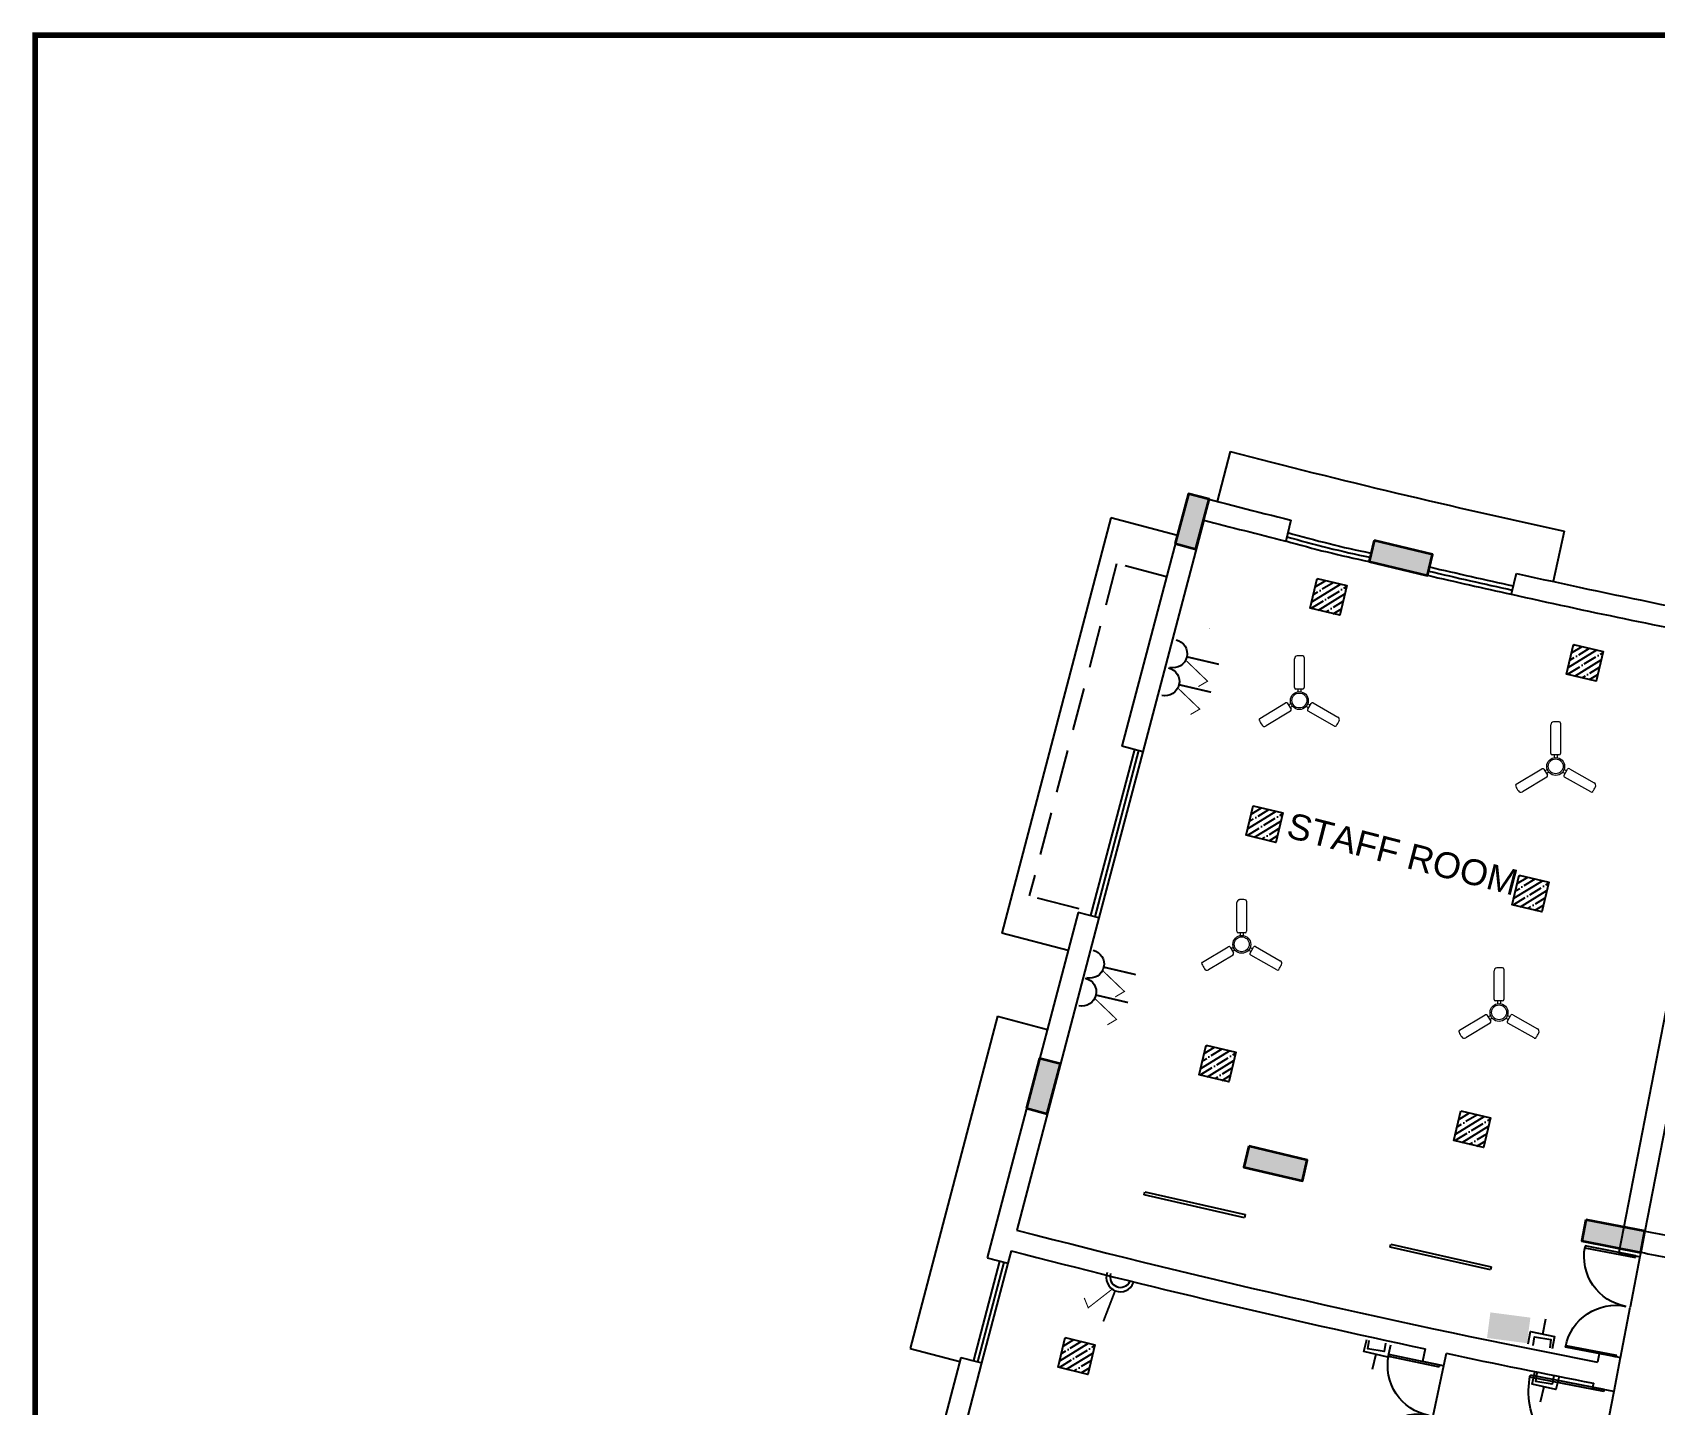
# Model space of a CAD drawing. Header units: inches. Extents: x -221585 to 401252, y -284294 to 332380.
# Drawn here: x 141177 to 143066, y 54519 to 56117 of the extents above; entities that cross this region are included whole.
import ezdxf

# ---------------------------------------------------------------- set-up
doc = ezdxf.new("R2010")
doc.units = ezdxf.units.IN
doc.header["$MEASUREMENT"] = 0
doc.linetypes.add('HIDDEN', pattern=[0.375, 0.25, -0.125])
doc.linetypes.add('HIDDEN2', pattern=[0.1875, 0.125, -0.0625])
for name, color, linetype in [('A_dimension_100', 233, 'Continuous'), ('E-LIGHT', 7, 'Continuous'), ('Power', 7, 'Continuous'), ('UPS', 7, 'Continuous')]:
    doc.layers.add(name, color=color, linetype=linetype)
for name, color, linetype, lineweight in [('ceilingfan', 1, 'Continuous', 15), ('column fa 25', 3, 'Continuous', 35), ('text', 72, 'HIDDEN2', 5)]:
    doc.layers.add(name, color=color, linetype=linetype, lineweight=lineweight)
doc.styles.add('DIM', font='arial.ttf')

# ---------------------------------------------------------------- blocks, each defined once
blk = doc.blocks.new('RYTRTRTRTRT')
at = {"color": 1}
for p, q in [((42.518, 61.153), (42.518, 61.753)), ((42.518, 61.753), (42.538, 61.753)), ((42.538, 61.753), (42.538, 61.153)), ((43.718, 61.753), (43.698, 61.753)), ((43.698, 61.753), (43.698, 61.153)), ((43.718, 61.153), (43.718, 61.753)), ((42.518, 61.153), (42.538, 61.153)), ((42.518, 61.103), (43.118, 61.103)), ((43.718, 61.103), (43.118, 61.103)), ((43.718, 61.153), (43.698, 61.153))]:
    blk.add_line(p, q, dxfattribs=at)
for centre, start, end in [((42.528, 61.163), 359.0371, 90), ((43.708, 61.163), 90, 180.9629)]:
    blk.add_arc(centre, 0.59, start, end, dxfattribs=at)
blk = doc.blocks.new('TRTH')
at = {"color": 1, "ltscale": 8}
for p, q in [((-589.839, -68.759), (-589.839, -67.98)), ((-589.819, -68.759), (-589.819, -67.979)), ((-589.839, -68.759), (-589.819, -68.759)), ((-589.839, -68.859), (-589.039, -68.859))]:
    blk.add_line(p, q, dxfattribs=at)
blk.add_arc((-589.819, -68.759), 0.78, 0, 91.4693, dxfattribs=at)
blk = doc.blocks.new('dd')
at = {"layer": 'column fa 25', "ltscale": 10}
h = blk.add_hatch(color=3, dxfattribs=at)
h.set_gradient(color1=(141, 141, 141), color2=(145, 145, 145), one_color=1, tint=0.57, name='CYLINDER')
h.paths.add_polyline_path([(177327.8, 119886), (177352.8, 119886), (177352.8, 119956), (177327.8, 119956)])
at = {"layer": 'column fa 25', "color": 1, "ltscale": 10}
blk.add_lwpolyline([(177327.8, 119886), (177352.8, 119886), (177352.8, 119956), (177327.8, 119956)], close=True, dxfattribs=at)
blk = doc.blocks.new('ddfe')
at = {"layer": 'column fa 25', "ltscale": 10}
h = blk.add_hatch(color=3, dxfattribs=at)
h.set_gradient(color1=(141, 141, 141), color2=(145, 145, 145), one_color=1, tint=0.57, name='CYLINDER')
h.paths.add_polyline_path([(177039, 119902.4), (177064, 119902.4), (177064, 119962.4), (177039, 119962.4)])
at = {"layer": 'column fa 25', "color": 2, "ltscale": 10}
blk.add_lwpolyline([(177039, 119902.4), (177064, 119902.4), (177064, 119962.4), (177039, 119962.4)], close=True, dxfattribs=at)
blk = doc.blocks.new('Fan')
at = {"color": 6}
for p, q in [((-5.8, 15.7), (-5.8, 48.4)), ((5.2, 50.1), (5.2, 15.7)), ((3.5, 14), (-4.1, 14)), ((-1.9, 14), (-1.9, 10.8)), ((1.5, 14), (1.5, 10.8)), ((-45.2, -19.5), (-15.9, -1.9)), ((-10.2, -11.4), (-38.2, -28.2)), ((-13.6, -2.5), (-9.7, -9)), ((-12.6, -4.2), (-9.9, -2.6)), ((-10.8, -7.1), (-8.1, -5.5)), ((10.3, -7.3), (7.6, -5.8)), ((12, -4.4), (9.3, -2.8)), ((9.4, -9.1), (13.2, -2.4)), ((39.7, -28.3), (10, -11.4)), ((15.5, -1.8), (43.8, -18))]:
    blk.add_line(p, q, dxfattribs=at)
for centre, radius in [((-0.2, 0.8), 10.2), ((-0.2, 0.9), 8.5)]:
    blk.add_circle(centre, radius, dxfattribs=at)
for centre, radius, start, end in [((-2.4, 48.4), 3.4, 92.735, 180), ((-0.2, 0.9), 51, 85.7207, 92.735), ((3.5, 50.1), 1.7, 0, 85.7207), ((-4.1, 15.7), 1.7, 180, 270), ((3.5, 15.7), 1.7, 270, 0), ((-15, -3.4), 1.7, 30.9808, 120.9808), ((-11.1, -9.9), 1.7, 300.9808, 30.9808), ((10.8, -9.9), 1.7, 150.2708, 240.2708), ((14.6, -3.3), 1.7, 60.2708, 150.2708), ((42.1, -20.9), 3.4, 332.7215, 60.2708), ((-44.4, -21), 1.7, 120.9808, 206.3239), ((-0.2, 0.9), 51, 206.3239, 213.3255), ((-40, -25.3), 3.4, 213.3255, 300.9808), ((40.6, -26.9), 1.7, 240.2708, 325.7165), ((-0.2, 0.9), 51, 325.7165, 332.7215)]:
    blk.add_arc(centre, radius, start, end, dxfattribs=at)
blk = doc.blocks.new('ups 6A')
at = {"layer": 'E-LIGHT', "color": 4}
for points, const_width in [([(5905667, -1658491), (5905670, -1658287)], 11.7), ([(5905692, -1658286), (5905785, -1658448), (5905831, -1658401)], 6.64)]:
    blk.add_lwpolyline(points, dxfattribs=dict(at, const_width=const_width))
blk.add_arc((5905672, -1658200), 87.4, 179.0102, 359.0102, dxfattribs=at)
blk = doc.blocks.new('16A')
at = {"layer": 'E-LIGHT', "color": 1}
for points, const_width in [([(5916857, -1642748), (5916861, -1642952)], 11.7), ([(5916882, -1642953), (5916975, -1642791), (5917021, -1642838)], 6.64)]:
    blk.add_lwpolyline(points, dxfattribs=dict(at, const_width=const_width))
for centre, radius, start, end in [((5916862, -1643039), 87.4, 0.9898, 180.9898), ((5916863, -1643043), 64.6, 4.2725, 175.7579)]:
    blk.add_arc(centre, radius, start, end, dxfattribs=at)

msp = doc.modelspace()

# ---------------------------------------------------------------- hatches: boundary and pattern name
at = {"ltscale": 10}
h = msp.add_hatch(dxfattribs=at)
h.set_pattern_fill('ANSI35', color=1, scale=50, angle=-13.423)
h.set_pattern_definition([(31.5770164, (-50519.884, -85605.503), (-6.5455525, 10.6492132), []), (31.5770164, (-50511.287, -85607.555), (-6.5455525, 10.6492132), [15.625, -3.125, 0, -3.125])])
h.paths.add_polyline_path([(142699.2, 55437.8), (142707.4, 55472.3), (142672.9, 55480.5), (142664.7, 55446)])
h = msp.add_hatch(dxfattribs=at)
h.set_pattern_fill('ANSI35', color=1, scale=50, angle=-13.423)
h.set_pattern_definition([(31.5770164, (-50221.34, -85682.169), (-6.5455525, 10.6492132), []), (31.5770164, (-50212.743, -85684.221), (-6.5455525, 10.6492132), [15.625, -3.125, 0, -3.125])])
h.paths.add_polyline_path([(142997.7, 55361.1), (143006, 55395.6), (142971.4, 55403.9), (142963.2, 55369.3)])
h = msp.add_hatch(dxfattribs=at)
h.set_pattern_fill('ANSI35', color=1, scale=50, angle=-13.423)
h.set_pattern_definition([(31.5770164, (-50594.589, -85870.02), (-6.5455525, 10.6492132), []), (31.5770164, (-50585.991, -85872.072), (-6.5455525, 10.6492132), [15.625, -3.125, 0, -3.125])])
h.paths.add_polyline_path([(142624.5, 55173.3), (142632.7, 55207.8), (142598.2, 55216), (142590, 55181.5)])
h = msp.add_hatch(dxfattribs=at)
h.set_pattern_fill('ANSI35', color=1, scale=50, angle=-13.423)
h.set_pattern_definition([(31.5770164, (-50284.697, -85950.936), (-6.5455525, 10.6492132), []), (31.5770164, (-50276.099, -85952.988), (-6.5455525, 10.6492132), [15.625, -3.125, 0, -3.125])])
h.paths.add_polyline_path([(142934.4, 55092.3), (142942.6, 55126.9), (142908.1, 55135.1), (142899.9, 55100.6)])
h = msp.add_hatch(dxfattribs=at)
h.set_pattern_fill('ANSI35', color=1, scale=50, angle=-13.423)
h.set_pattern_definition([(31.5770164, (-50649.19, -86148.94), (-6.5455525, 10.6492132), []), (31.5770164, (-50640.593, -86150.992), (-6.5455525, 10.6492132), [15.625, -3.125, 0, -3.125])])
h.paths.add_polyline_path([(142569.9, 54894.3), (142578.1, 54928.9), (142543.6, 54937.1), (142535.4, 54902.6)])
h = msp.add_hatch(dxfattribs=at)
h.set_pattern_fill('ANSI35', color=1, scale=50, angle=-13.423)
h.set_pattern_definition([(31.5770164, (-50352.556, -86225.5), (-6.5455525, 10.6492132), []), (31.5770164, (-50343.958, -86227.551), (-6.5455525, 10.6492132), [15.625, -3.125, 0, -3.125])])
h.paths.add_polyline_path([(142866.5, 54817.8), (142874.8, 54852.3), (142840.2, 54860.5), (142832, 54826)])
h = msp.add_hatch(dxfattribs=at)
h.set_pattern_fill('ANSI35', color=1, scale=50, angle=-13.423)
h.set_pattern_definition([(31.5770164, (-50813.339, -86489.537), (-6.5455525, 10.6492132), []), (31.5770164, (-50804.742, -86491.589), (-6.5455525, 10.6492132), [15.625, -3.125, 0, -3.125])])
h.paths.add_polyline_path([(142405.7, 54553.7), (142414, 54588.3), (142379.5, 54596.5), (142371.2, 54562)])

# ---------------------------------------------------------------- linework, layer by layer
at = {"color": 20, "ltscale": 10}
for p, q in [((142571.4, 55628.5, -0.4), (142556.3, 55570.4)), ((142432.7, 55551.2, 0.4), (142305.4, 55067.7, 0.4)), ((142510.1, 55530.8), (142432.7, 55551.2, 0.4)), ((142960.5, 55535.7, -0.4), (142947.8, 55477)), ((142382.8, 55047.3), (142305.4, 55067.7, 0.4)), ((142300.5, 54970.7, 0.4), (142198.7, 54583.9, 0.4)), ((142300.5, 54970.7, 0.4), (142358.6, 54955.5, 0.4)), ((142198.7, 54583.9, 0.4), (142256.7, 54568.7, 0.4))]:
    msp.add_line(p, q, dxfattribs=at)
at = {"color": 4, "ltscale": 8}
for p, q in [((142522.8, 55579.2, 0.4), (142445.4, 55285.2, 0.4)), ((142540.7, 55548.6), (142469.6, 55278.8, 0.4)), ((142394.5, 55091.8, 0.4), (142288.5, 54689.5, 0.4)), ((142418.7, 55085.4, 0.4), (142322.9, 54721.8, 0.4)), ((142316.5, 54697.7, 0.4), (142312.7, 54683.2, 0.4)), ((142258, 54573.5, 0.4), (142196.8, 54341.4, 0.4)), ((142282.1, 54567.1, 0.4), (142221, 54335, 0.4))]:
    msp.add_line(p, q, dxfattribs=at)
at = {"color": 4, "ltscale": 10}
for p, q in [((142642.1, 55548.5), (142636.2, 55524.2)), ((142739.2, 55524.7), (142733.3, 55500.4)), ((142807.2, 55508.6, 0), (142801.2, 55484.3, 0)), ((142904.7, 55486.5, 0), (142898.8, 55462.2, 0)), ((143162.1, 55407.4), (143024.1, 54695.6)), ((143186.7, 55402.6), (143054.4, 54720.3)), ((142469.6, 55278.8, 0.4), (142445.4, 55285.2, 0.4)), ((142418.7, 55085.4, 0.4), (142394.5, 55091.8, 0.4)), ((143049.6, 54695.8, 0), (143048.6, 54690.9)), ((142798.5, 54583.4), (142795.4, 54568.7)), ((142823, 54578.2), (142819.9, 54563.6)), ((143001.3, 54577.8), (142999.4, 54568)), ((143025.8, 54573.1), (143018.2, 54533.8)), ((142819.9, 54563.6), (142795.4, 54568.7)), ((142994.6, 54543.5), (142993.6, 54538.6)), ((143018.2, 54533.8), (142993.6, 54538.6))]:
    msp.add_line(p, q, dxfattribs=at)
at = {"color": 20, "linetype": 'HIDDEN', "ltscale": 200}
for p, q in [((142439.3, 55497.7, 0.3), (142337.5, 55110.9, 0.3)), ((142497.4, 55482.5), (142439.3, 55497.7, 0.3)), ((142395.5, 55095.7), (142337.5, 55110.9, 0.3))]:
    msp.add_line(p, q, dxfattribs=at)
at = {"color": 5, "ltscale": 8}
for p, q in [((142459.9, 55281.4, 0.4), (142409, 55088, 0.4)), ((142464.8, 55280.1, 0.4), (142413.8, 55086.7, 0.4)), ((142469.6, 55278.8, 0.4), (142418.7, 55085.4, 0.4)), ((142303, 54685.7, 0.4), (142272.5, 54569.7, 0.4)), ((142307.9, 54684.4, 0.4), (142277.3, 54568.4, 0.4)), ((142312.7, 54683.2, 0.4), (142282.1, 54567.1, 0.4))]:
    msp.add_line(p, q, dxfattribs=at)
at = {"color": 5}
for p, q in [((142471.2, 54762.8, -0.4), (142472, 54766.3, -0.4)), ((142588.1, 54736.2, -0.4), (142471.2, 54762.8, -0.4)), ((142472, 54766.3, -0.4), (142588.9, 54739.8, -0.4)), ((142588.9, 54739.8, -0.4), (142588.1, 54736.2, -0.4)), ((142757.9, 54701.8, -0.4), (142758.7, 54705.4, -0.4)), ((142758.7, 54705.4, -0.4), (142875.6, 54678.8, -0.4)), ((142874.8, 54675.3, -0.4), (142757.9, 54701.8, -0.4)), ((142875.6, 54678.8, -0.4), (142874.8, 54675.3, -0.4))]:
    msp.add_line(p, q, dxfattribs=at)
at = {"color": 6, "const_width": 6.3}
msp.add_lwpolyline([(149795.2, 50312.2), (141179.9, 50312.2), (141179.9, 56113.4), (149795.2, 56113.4)], close=True, dxfattribs=at)
at = {"color": 1, "ltscale": 10}
for points in [[(142672.9, 55480.5), (142707.4, 55472.3), (142699.2, 55437.8), (142664.7, 55446)], [(142971.4, 55403.9), (143006, 55395.6), (142997.7, 55361.1), (142963.2, 55369.3)]]:
    msp.add_lwpolyline(points, close=True, dxfattribs=at)
at = {"color": 1, "ltscale": 10, "elevation": 0}
for points in [[(142598.2, 55216), (142632.7, 55207.8), (142624.5, 55173.3), (142590, 55181.5)], [(142908.1, 55135.1), (142942.6, 55126.9), (142934.4, 55092.3), (142899.9, 55100.6)], [(142543.6, 54937.1), (142578.1, 54928.9), (142569.9, 54894.3), (142535.4, 54902.6)], [(142840.2, 54860.5), (142874.8, 54852.3), (142866.5, 54817.8), (142832, 54826)], [(142379.5, 54596.5), (142414, 54588.3), (142405.7, 54553.7), (142371.2, 54562)]]:
    msp.add_lwpolyline(points, close=True, dxfattribs=at)
at = {"color": 20, "ltscale": 10}
msp.add_arc((145092.1, 65335, -0.4), 10028.5, 255.44206, 257.72798, dxfattribs=at)
at = {"color": 4, "ltscale": 10}
for centre, radius, start, end in [((145092.1, 65335), 10088.5, 255.2456, 255.94477), ((145092.1, 65335), 10113.5, 255.3873, 255.94571), ((145092.1, 65335), 10158.5, 255.24551, 255.2456), ((145092.1, 65335), 10088.5, 257.47826, 259.41605), ((145092.1, 65335), 10113.5, 257.47541, 258.99838), ((144484.6, 65517, 0.8), 10278.5, 259.13811, 259.13819), ((145092.1, 65335), 10968.5, 255.37616, 259.00059), ((145092.3, 65337.5), 10810.9, 259.13441, 259.49134), ((145092.1, 65335), 11008.5, 255.24556, 255.37568), ((145092.1, 65335), 10993.5, 255.37586, 257.95782), ((145238.4, 66095.2), 11612.7, 259.00732, 259.13067), ((145092.3, 65337.5), 10835.9, 259.13422, 259.4919), ((145092.1, 65335), 11128.5, 255.24556, 255.37427), ((145095.9, 65353.1), 11012, 258.08851, 258.99951), ((129835.4, -13930.4), 69761.9, 79.101025, 79.121557)]:
    msp.add_arc(centre, radius, start, end, dxfattribs=at)
at = {"color": 5, "ltscale": 10}
for centre, radius, start, end in [((142987.5, 56742.2, 0), 1267.5, 253.9062, 258.4278), ((142987.5, 56742.2, 0), 1262.5, 253.8966, 258.4278), ((142987.5, 56742.2, 0), 1257.5, 253.8869, 258.4278), ((145092, 65335, 0), 10113.5, 256.90882, 257.47541), ((145092, 65335, 0), 10108.5, 256.90911, 257.47598), ((145092, 65335, 0), 10103.5, 256.90939, 257.47655)]:
    msp.add_arc(centre, radius, start, end, dxfattribs=at)
at = {"color": 3, "ltscale": 10}
msp.add_solid([(142917.1, 54590, 0), (142870.6, 54596.1, 0), (142921.1, 54619.8, 0), (142874.5, 54625.9, 0)], dxfattribs=at)
at = {"layer": 'A_dimension_100', "color": 3, "ltscale": 0.05}
for points in [[(142935.5, 54600.6), (142939.1, 54618.4)], [(142758.3, 54587.9), (142755, 54573.8), (142727.3, 54580.3), (142730.6, 54594.4)], [(142752.5, 54590), (142750.8, 54580.2), (142731.6, 54583.5), (142733.3, 54593.3)], [(142918.4, 54589.4), (142921.3, 54603.6), (142949.2, 54597.8), (142946.3, 54583.6)], [(142924.3, 54587.4), (142925.7, 54597.3), (142945, 54594.5), (142943.6, 54584.6)], [(142741, 54577.1), (142736.9, 54559.5)], [(142954.1, 54550), (142950.8, 54535.9), (142923.1, 54542.3), (142926.3, 54556.4)], [(142948.2, 54552.1), (142946.5, 54542.2), (142927.3, 54545.5), (142929, 54555.4)], [(142936.7, 54539.1), (142932.6, 54521.5)]]:
    msp.add_lwpolyline(points, dxfattribs=at)

# ---------------------------------------------------------------- block references
at = {"color": 4}
for name, p, xscale, yscale, zscale, rotation in [('RYTRTRTRTRT', (149856.6, 57701.8), -100.0000000000037, 100, 100, 79.02670456845283), ('RYTRTRTRTRT', (149676.3, 57462.6), -100.0000000000046, 100, 100, 78.08811407911318), ('TRTH', (122782, -9135.2), -112.5000000019161, 112.5000000019209, 112.5000000019199, 79.02670456844363)]:
    msp.add_blockref(name, p, dxfattribs=dict(at, xscale=xscale, yscale=yscale, zscale=zscale, rotation=rotation))
at = {"layer": 'ceilingfan', "xscale": 1.02030405060046, "yscale": 1.02030405060046, "zscale": 1.02030405060046}
for p in [(142652.3, 55337.6), (142950.8, 55260.9), (142585.2, 55053.7), (142884.8, 54974.4)]:
    msp.add_blockref('Fan', p, dxfattribs=at)
at = {"layer": 'column fa 25', "color": 3, "extrusion": (-0.002536, 0.00066792, 0.999997), "rotation": 345.2438381490571}
for p in [(-59232.8, -15333.5, -323.9), (-59406, -15991.1, -323.9)]:
    msp.add_blockref('ddfe', p, dxfattribs=at)
at = {"layer": 'column fa 25', "color": 3, "rotation": 256.6489197670163}
msp.add_blockref('dd', (67041.2, 255743.7, 0), dxfattribs=at)
at = {"layer": 'column fa 25', "color": 3, "extrusion": (-9.93424e-05, -0.000423037, 1), "rotation": 256.7846096250366}
msp.add_blockref('dd', (66421.4, 254858.5, -37.4), dxfattribs=at)
at = {"layer": 'column fa 25', "color": 3, "extrusion": (-8.3305e-05, -0.000426485, 1), "rotation": 258.9476312143032}
msp.add_blockref('dd', (59318.2, 251755.4, -35.3), dxfattribs=at)
at = {"layer": 'Power', "xscale": 0.1885885860805314, "yscale": 0.1885885860805314, "zscale": 0.1885885860805314, "rotation": 157.7800032571904}
msp.add_blockref('16A', (1058254.3, -654156.6, 0.4), dxfattribs=at)
at = {"layer": 'UPS', "color": 3, "xscale": -0.1887460698150346, "yscale": 0.1887460698150343, "zscale": 0.1887460698150344, "rotation": 76.0075217582165}
for p in [(108334.7, 1212666.8), (108325.6, 1212634.3), (108237.9, 1212305.4, 0), (108228.8, 1212272.9, 0)]:
    msp.add_blockref('ups 6A', p, dxfattribs=at)

# ---------------------------------------------------------------- texts
at = {"layer": 'text', "lineweight": -2, "ltscale": 2, "insert": (142635.4, 55179.2), "char_height": 30, "width": 355.22, "attachment_point": 7, "rotation": 345.5784, "style": 'DIM'}
msp.add_mtext('{\\C3;STAFF ROOM}', dxfattribs=at)

doc.saveas('drawing.dxf')
